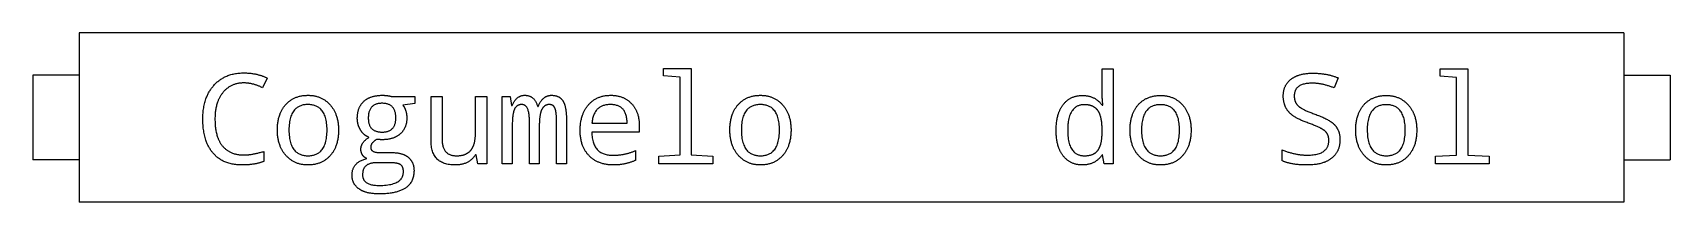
# Model space of a CAD drawing. Extents: x -106 to 106, y -11 to 11.
import ezdxf

# ---------------------------------------------------------------- set-up
doc = ezdxf.new("R2010")
doc.units = 0
doc.header["$MEASUREMENT"] = 0
doc.layers.add('MODELSKETCH_VISIBLE', color=7, linetype='CONTINUOUS')

msp = doc.modelspace()

# ---------------------------------------------------------------- linework, layer by layer
at = {"layer": 'MODELSKETCH_VISIBLE'}
for p, q in [((-100, 11), (-100, -11)), ((100, 11), (-100, 11)), ((100, 11), (100, -11)), ((-24.33, 6.36), (-20.75, 6.36)), ((-24.33, 5.39), (-24.33, 6.36)), ((-20.75, 6.36), (-20.75, -4.86)), ((-100, 5.5), (-106, 5.5)), ((-106, 5.5), (-106, -5.5)), ((-100, 5.5), (-100, -5.5)), ((-75.63, 5.1), (-76.25, 3.86)), ((-22.2, 5.22), (-24.33, 5.39)), ((-22.2, -4.86), (-22.2, 5.22)), ((32.45, 6.33), (33.89, 6.33)), ((32.45, 2.88), (32.45, 6.33)), ((33.89, 6.33), (33.89, -6)), ((63.01, 5.14), (62.5, 3.83)), ((76.2, 5.36), (76.2, 6.33)), ((76.2, 6.33), (79.78, 6.33)), ((78.33, 5.2), (76.2, 5.36)), ((78.33, -4.87), (78.33, 5.2)), ((79.78, 6.33), (79.78, -4.87)), ((100, 5.5), (106, 5.5)), ((100, 5.5), (100, -5.5)), ((106, 5.5), (106, -5.5)), ((-59.53, 2.72), (-56.53, 2.72)), ((-56.53, 2.72), (-56.53, 1.82)), ((-54.44, -2.97), (-54.44, 2.72)), ((-54.44, 2.72), (-53, 2.72)), ((-53, 2.72), (-53, -2.89)), ((-48.67, -1.81), (-48.67, 2.72)), ((-48.67, 2.72), (-47.22, 2.72)), ((-47.22, 2.72), (-47.22, -6)), ((-45.22, -6), (-45.22, 2.72)), ((-45.22, 2.72), (-44.21, 2.72)), ((-44.21, 2.72), (-44, 1.55)), ((-56.53, 1.82), (-58.09, 1.61)), ((-44, 1.55), (-43.92, 1.55)), ((-40.63, 1.43), (-40.58, 1.43)), ((32.45, 1.59), (32.55, 1.59)), ((-43.93, -1.48), (-43.93, -6)), ((-41.7, -6), (-41.7, -0.39)), ((-40.42, -1.19), (-40.42, -6)), ((-38.19, -6), (-38.19, -0.39)), ((-36.9, -0.3), (-36.9, -6)), ((-27.48, -1.92), (-33.63, -1.92)), ((-33.6, -0.74), (-29.05, -0.74)), ((-27.48, -1.02), (-27.48, -1.92)), ((32.45, -1.99), (32.45, -1.67)), ((55.75, -5.61), (55.75, -4.2)), ((-100, -5.5), (-106, -5.5)), ((-76.07, -4.4), (-76.07, -5.69)), ((-59.98, -5.86), (-61.47, -5.86)), ((-60.97, -4.55), (-59.49, -4.55)), ((-48.6, -4.83), (-48.68, -4.83)), ((-48.39, -6), (-48.6, -4.83)), ((-47.22, -6), (-48.39, -6)), ((-43.93, -6), (-45.22, -6)), ((-40.42, -6), (-41.7, -6)), ((-36.9, -6), (-38.19, -6)), ((-27.96, -4.29), (-27.96, -5.56)), ((-24.93, -5.02), (-22.2, -4.86)), ((-24.93, -6), (-24.93, -5.02)), ((-17.95, -6), (-24.93, -6)), ((-20.75, -4.86), (-17.95, -5.02)), ((-17.95, -5.02), (-17.95, -6)), ((32.51, -4.84), (32.45, -4.84)), ((32.73, -6), (32.51, -4.84)), ((33.89, -6), (32.73, -6)), ((75.6, -5.03), (78.33, -4.87)), ((75.6, -6), (75.6, -5.03)), ((82.57, -6), (75.6, -6)), ((79.78, -4.87), (82.57, -5.03)), ((82.57, -5.03), (82.57, -6)), ((100, -5.5), (106, -5.5)), ((100, -11), (-100, -11))]:
    msp.add_line(p, q, dxfattribs=at)
for points in [[(-82.55, 4.17), (-81.13, 5.78), (-78.67, 5.78)], [(-78.67, 4.48), (-80.38, 4.48), (-81.39, 3.22)], [(-78.67, 5.78), (-76.92, 5.78), (-75.63, 5.1)], [(-76.25, 3.86), (-77.47, 4.48), (-78.67, 4.48)], [(55.9, 2.81), (55.9, 4.19), (56.91, 4.97)], [(56.91, 4.97), (57.93, 5.75), (59.71, 5.75)], [(59.64, 4.45), (57.32, 4.45), (57.32, 2.8)], [(62.5, 3.83), (60.97, 4.45), (59.64, 4.45)], [(59.71, 5.75), (61.52, 5.75), (63.01, 5.14)], [(-83.98, -0.18), (-83.98, 2.57), (-82.55, 4.17)], [(-81.39, 3.22), (-82.41, 1.96), (-82.41, -0.19)], [(-73.25, 1.67), (-72.17, 2.88), (-70.34, 2.88)], [(-70.34, 2.88), (-68.61, 2.88), (-67.51, 1.65)], [(-63.14, 2.1), (-62.29, 2.88), (-60.72, 2.88)], [(-60.72, 2.88), (-60.04, 2.88), (-59.53, 2.72)], [(-43.92, 1.55), (-43.39, 2.88), (-42.32, 2.88)], [(-42.32, 2.88), (-41.02, 2.88), (-40.63, 1.43)], [(-40.58, 1.43), (-39.98, 2.88), (-38.84, 2.88)], [(-38.84, 2.88), (-37.82, 2.88), (-37.36, 2.15)], [(-37.36, 2.15), (-36.9, 1.41), (-36.9, -0.3)], [(-34.05, 1.65), (-32.98, 2.88), (-31.18, 2.88)], [(-31.18, 2.88), (-29.49, 2.88), (-28.49, 1.82)], [(-14.67, 1.67), (-13.6, 2.88), (-11.77, 2.88)], [(-11.77, 2.88), (-10.04, 2.88), (-8.93, 1.65)], [(27.4, 1.67), (28.31, 2.86), (29.9, 2.86)], [(29.9, 2.86), (31.53, 2.86), (32.45, 1.59)], [(32.55, 1.59), (32.45, 2.61), (32.45, 2.88)], [(37.13, 1.66), (38.21, 2.86), (40.03, 2.86)], [(40.03, 2.86), (41.76, 2.86), (42.86, 1.63)], [(56.61, 0.72), (55.9, 1.53), (55.9, 2.81)], [(57.32, 2.8), (57.32, 1.99), (57.84, 1.5)], [(66.35, 1.66), (67.43, 2.86), (69.25, 2.86)], [(69.25, 2.86), (70.98, 2.86), (72.08, 1.63)], [(-74.33, -1.62), (-74.33, 0.47), (-73.25, 1.67)], [(-70.38, 1.68), (-72.83, 1.68), (-72.83, -1.62)], [(-67.9, -1.62), (-67.9, 1.68), (-70.38, 1.68)], [(-67.51, 1.65), (-66.41, 0.42), (-66.41, -1.62)], [(-63.98, -0.13), (-63.98, 1.31), (-63.14, 2.1)], [(-60.77, 1.84), (-62.56, 1.84), (-62.56, -0.08)], [(-58.99, -0.06), (-58.99, 1.84), (-60.77, 1.84)], [(-58.09, 1.61), (-57.57, 0.93), (-57.57, -0.08)], [(-43.65, 1.05), (-43.93, 0.42), (-43.93, -1.48)], [(-42.69, 1.68), (-43.36, 1.68), (-43.65, 1.05)], [(-41.7, -0.39), (-41.7, 1.68), (-42.69, 1.68)], [(-40.11, 1.02), (-40.42, 0.36), (-40.42, -1.19)], [(-39.1, 1.68), (-39.79, 1.68), (-40.11, 1.02)], [(-38.4, 1.23), (-38.61, 1.68), (-39.1, 1.68)], [(-38.19, -0.39), (-38.19, 0.78), (-38.4, 1.23)], [(-35.13, -1.7), (-35.13, 0.41), (-34.05, 1.65)], [(-31.21, 1.68), (-33.39, 1.68), (-33.6, -0.74)], [(-29.05, -0.74), (-29.05, 1.68), (-31.21, 1.68)], [(-28.49, 1.82), (-27.48, 0.75), (-27.48, -1.02)], [(-15.75, -1.62), (-15.75, 0.47), (-14.67, 1.67)], [(-11.8, 1.68), (-14.26, 1.68), (-14.26, -1.62)], [(-9.32, -1.62), (-9.32, 1.68), (-11.8, 1.68)], [(-8.93, 1.65), (-7.83, 0.42), (-7.83, -1.62)], [(26.49, -1.67), (26.49, 0.47), (27.4, 1.67)], [(30.15, 1.66), (27.99, 1.66), (27.99, -1.68)], [(31.9, 0.9), (31.35, 1.66), (30.15, 1.66)], [(32.45, -1.67), (32.45, 0.13), (31.9, 0.9)], [(36.06, -1.63), (36.06, 0.45), (37.13, 1.66)], [(40, 1.66), (37.55, 1.66), (37.55, -1.63)], [(42.47, -1.63), (42.47, 1.66), (40, 1.66)], [(42.86, 1.63), (43.96, 0.4), (43.96, -1.63)], [(58.98, -0.66), (57.33, -0.08), (56.61, 0.72)], [(57.84, 1.5), (58.36, 1.01), (59.99, 0.44)], [(59.99, 0.44), (61.93, -0.25), (62.59, -1)], [(65.28, -1.63), (65.28, 0.45), (66.35, 1.66)], [(69.22, 1.66), (66.77, 1.66), (66.77, -1.63)], [(71.69, -1.63), (71.69, 1.66), (69.22, 1.66)], [(72.08, 1.63), (73.18, 0.4), (73.18, -1.63)], [(-82.67, -4.6), (-83.98, -3.04), (-83.98, -0.18)], [(-82.41, -0.19), (-82.41, -2.47), (-81.46, -3.67)], [(-73.22, -4.92), (-74.33, -3.69), (-74.33, -1.62)], [(-72.83, -1.62), (-72.83, -4.96), (-70.36, -4.96)], [(-70.36, -4.96), (-67.9, -4.96), (-67.9, -1.62)], [(-66.41, -1.62), (-66.41, -3.73), (-67.49, -4.94)], [(-63.58, -1.61), (-63.98, -0.93), (-63.98, -0.13)], [(-62.47, -2.58), (-63.17, -2.29), (-63.58, -1.61)], [(-62.56, -0.08), (-62.56, -1.89), (-60.76, -1.89)], [(-60.76, -1.89), (-58.99, -1.89), (-58.99, -0.06)], [(-57.57, -0.08), (-57.57, -1.36), (-58.42, -2.12)], [(-49.26, -4.22), (-48.67, -3.49), (-48.67, -1.81)], [(-33.96, -4.97), (-35.13, -3.78), (-35.13, -1.7)], [(-33.63, -1.92), (-33.57, -4.9), (-30.9, -4.9)], [(-14.64, -4.92), (-15.75, -3.69), (-15.75, -1.62)], [(-14.26, -1.62), (-14.26, -4.96), (-11.78, -4.96)], [(-11.78, -4.96), (-9.32, -4.96), (-9.32, -1.62)], [(-7.83, -1.62), (-7.83, -3.73), (-8.92, -4.94)], [(27.4, -4.97), (26.49, -3.79), (26.49, -1.67)], [(27.99, -1.68), (27.99, -4.96), (30.16, -4.96)], [(31.89, -4.26), (32.42, -3.56), (32.45, -1.99)], [(37.16, -4.93), (36.06, -3.69), (36.06, -1.63)], [(37.55, -1.63), (37.55, -4.96), (40.01, -4.96)], [(40.01, -4.96), (42.47, -4.96), (42.47, -1.63)], [(43.96, -1.63), (43.96, -3.73), (42.87, -4.95)], [(61.24, -1.71), (60.68, -1.27), (58.98, -0.66)], [(61.8, -2.98), (61.8, -2.16), (61.24, -1.71)], [(62.59, -1), (63.24, -1.74), (63.24, -2.9)], [(66.39, -4.93), (65.28, -3.69), (65.28, -1.63)], [(66.77, -1.63), (66.77, -4.96), (69.24, -4.96)], [(69.24, -4.96), (71.69, -4.96), (71.69, -1.63)], [(73.18, -1.63), (73.18, -3.73), (72.1, -4.95)], [(-81.46, -3.67), (-80.5, -4.86), (-78.67, -4.86)], [(-63.52, -4.11), (-63.52, -3.22), (-62.47, -2.58)], [(-62.76, -5.33), (-63.52, -4.96), (-63.52, -4.11)], [(-61.46, -2.83), (-62.25, -3.28), (-62.25, -3.89)], [(-62.25, -3.89), (-62.25, -4.55), (-60.97, -4.55)], [(-60.77, -2.88), (-61.21, -2.88), (-61.46, -2.83)], [(-58.42, -2.12), (-59.26, -2.88), (-60.77, -2.88)], [(-51.34, -6.16), (-54.44, -6.16), (-54.44, -2.97)], [(-53, -2.89), (-53, -4.96), (-51.12, -4.96)], [(-51.12, -4.96), (-49.84, -4.96), (-49.26, -4.22)], [(55.75, -4.2), (57.42, -4.88), (59.03, -4.88)], [(59.03, -4.88), (61.8, -4.88), (61.8, -2.98)], [(63.24, -2.9), (63.24, -4.42), (62.15, -5.29)], [(-78.92, -6.16), (-81.37, -6.16), (-82.67, -4.6)], [(-76.07, -5.69), (-77.23, -6.16), (-78.92, -6.16)], [(-78.67, -4.86), (-77.64, -4.86), (-76.07, -4.4)], [(-70.39, -6.16), (-72.11, -6.16), (-73.22, -4.92)], [(-67.49, -4.94), (-68.58, -6.16), (-70.39, -6.16)], [(-64.66, -7.48), (-64.66, -5.79), (-62.76, -5.33)], [(-61.47, -5.86), (-63.3, -5.86), (-63.3, -7.43)], [(-58.41, -6.1), (-58.8, -5.86), (-59.98, -5.86)], [(-59.49, -4.55), (-58.1, -4.55), (-57.37, -5.17)], [(-58.01, -7.04), (-58.01, -6.34), (-58.41, -6.1)], [(-57.37, -5.17), (-56.64, -5.78), (-56.64, -6.91)], [(-48.68, -4.83), (-49.52, -6.16), (-51.34, -6.16)], [(-30.85, -6.16), (-32.8, -6.16), (-33.96, -4.97)], [(-30.9, -4.9), (-29.35, -4.9), (-27.96, -4.29)], [(-27.96, -5.56), (-29.28, -6.16), (-30.85, -6.16)], [(-11.82, -6.16), (-13.53, -6.16), (-14.64, -4.92)], [(-8.92, -4.94), (-10.01, -6.16), (-11.82, -6.16)], [(29.9, -6.16), (28.31, -6.16), (27.4, -4.97)], [(32.45, -4.84), (31.56, -6.16), (29.9, -6.16)], [(30.16, -4.96), (31.37, -4.96), (31.89, -4.26)], [(39.98, -6.16), (38.27, -6.16), (37.16, -4.93)], [(42.87, -4.95), (41.79, -6.16), (39.98, -6.16)], [(59.03, -6.16), (56.93, -6.16), (55.75, -5.61)], [(62.15, -5.29), (61.05, -6.16), (59.03, -6.16)], [(69.2, -6.16), (67.49, -6.16), (66.39, -4.93)], [(72.1, -4.95), (71.01, -6.16), (69.2, -6.16)], [(-63.76, -9.27), (-64.66, -8.63), (-64.66, -7.48)], [(-63.3, -7.43), (-63.3, -8.81), (-61.15, -8.81)], [(-61.15, -8.81), (-58.01, -8.81), (-58.01, -7.04)], [(-56.64, -6.91), (-56.64, -9.91), (-61.13, -9.91)], [(-61.13, -9.91), (-62.86, -9.91), (-63.76, -9.27)]]:
    msp.add_open_spline(points, degree=2, dxfattribs=at)

doc.saveas('drawing.dxf')
